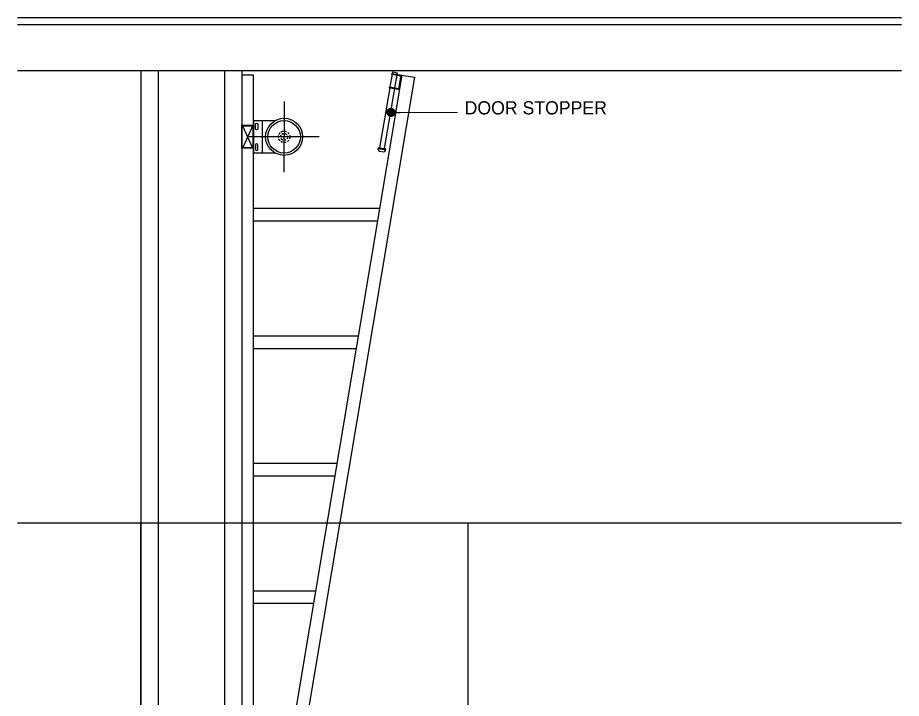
# Model space of a CAD drawing. Header units: millimetres. Extents: x 1448 to 104164, y -19509 to -89.
# Drawn here: x 13042 to 16889, y -4206 to -1243 of the extents above; entities that cross this region are included whole.
import ezdxf

# ---------------------------------------------------------------- set-up
doc = ezdxf.new("R2010")
doc.units = ezdxf.units.MM
doc.header["$LTSCALE"] = 60
doc.header["$MEASUREMENT"] = 0
doc.linetypes.add('HID', pattern=[2.5, 1.5, -1])
doc.layers.get('0').update_dxf_attribs({"linetype": 'CONTINUOUS'})
for name, color, linetype in [('[0]', 255, 'CONTINUOUS'), ('A-text', 3, 'CONTINUOUS'), ('A-판넬_내벽', 4, 'CONTINUOUS'), ('CON', 2, 'CONTINUOUS'), ('ELE5', 7, 'CONTINUOUS'), ('FIN', 6, 'CONTINUOUS'), ('ohdoor-1', 5, 'CONTINUOUS'), ('STEEL', 5, 'CONTINUOUS'), ('오버헤드 FR', 7, 'CONTINUOUS')]:
    doc.layers.add(name, color=color, linetype=linetype)
doc.styles.add('0T-OUT', font='H2GTRE.TTF')
doc.dimstyles.new('MAIN', dxfattribs={"dimtxt": 1.5, "dimasz": 0.5, "dimexe": 1, "dimexo": 2, "dimgap": 1, "dimtad": 1, "dimdec": 0, "dimdsep": 46, "dimlunit": 6, "dimtxsty": '0T-OUT', "dimblk": 'DOT', "dimcen": 2.5, "dimdle": 2, "dimclrd": 256, "dimclre": 256, "dimclrt": 3, "dimadec": 0, "dimazin": 0, "dimtfac": 1, "dimtdec": 0, "dimtix": 1, "dimtmove": 2, "dimatfit": 3, "dimldrblk": 'DOT', "dimfxl": 1, "dimtvp": 1, "dimtolj": 1, "dimtzin": 0, "dimlwd": 0, "dimlwe": 0, "dimarcsym": 0})

# ---------------------------------------------------------------- blocks, each defined once
blk = doc.blocks.new('STOPER')
at = {"layer": 'ohdoor-1'}
for p, q in [((-400, 58), (-400, 32)), ((-390, 68), (-378.7, 68)), ((-385, 68), (-385, 22)), ((-385, 60), (-385, 30)), ((-378.7, 68), (-378.7, 22)), ((-378.7, 60), (0, 60)), ((0, 65), (0, 0)), ((0, 65), (5, 65)), ((5, 65), (5, 5)), ((5, 60), (85, 60)), ((85, 65), (85, 5)), ((85, 65), (90, 65)), ((90, 65), (90, 0)), ((90, 60), (100, 60)), ((100, 60), (100, 30)), ((-390, 22), (-378.7, 22)), ((-378.7, 30), (0, 30)), ((0, 5), (90, 5)), ((0, 0), (90, 0)), ((5, 30), (85, 30)), ((90, 30), (100, 30))]:
    blk.add_line(p, q, dxfattribs=at)
for centre, start, end in [((-390, 58), 90, 180), ((-390, 32), 180, 270)]:
    blk.add_arc(centre, 10, start, end, dxfattribs=at)
blk = doc.blocks.new('_Dot')
at = {"color": 0, "linetype": 'ByBlock', "lineweight": -2}
blk.add_line((-0.5, 0), (-1, 0), dxfattribs=at)
at = {"color": 0, "linetype": 'ByBlock', "const_width": 0.5}
blk.add_lwpolyline([(-0.25, 0, 1), (0.25, 0, 1)], format="xyb", close=True, dxfattribs=at)
blk = doc.blocks.new('DOT')
at = {"color": 0, "linetype": 'ByBlock'}
blk.add_line((-0.5, 0), (-1, 0), dxfattribs=at)
at = {"color": 0, "linetype": 'ByBlock', "const_width": 0.5}
blk.add_lwpolyline([(-0.25, 0, 1), (0.25, 0, 1)], format="xyb", close=True, dxfattribs=at)

msp = doc.modelspace()

# ---------------------------------------------------------------- linework, layer by layer
for p, q in [((14063.8, -1715.6), (14021.8, -1807.6)), ((14063.8, -1807.6), (14021.8, -1715.6))]:
    msp.add_line(p, q)
at = {"color": 2}
msp.add_lwpolyline([(14161.6, -1691.6), (14107.6, -1691.6, 0.267949), (14107.2, -1691.9, -0.57735), (14106.3, -1691.9, 0.267949), (14105.9, -1691.6), (14072.8, -1691.6, 0.414214), (14067.8, -1696.6), (14067.8, -1826.6, 0.414214), (14072.8, -1831.6), (14105.9, -1831.6, 0.267949), (14106.3, -1831.4, -0.57735), (14107.2, -1831.4, 0.267949), (14107.6, -1831.6), (14161.6, -1831.6)], format="xyb", dxfattribs=at)
msp.add_lwpolyline([(14106.8, -1691.6), (14106.8, -1831.6)], dxfattribs=at)
for points in [[(14076.8, -1726.6), (14076.8, -1706.6, -1), (14086.8, -1706.6), (14086.8, -1726.6, -1)], [(14076.8, -1816.6, 1), (14086.8, -1816.6), (14086.8, -1796.6, 1), (14076.8, -1796.6)]]:
    msp.add_lwpolyline(points, format="xyb", close=True, dxfattribs=at)
for radius in [80.7, 70.7]:
    msp.add_circle((14201.8, -1761.6), radius)
at = {"color": 2, "linetype": 'HID', "ltscale": 0.1}
msp.add_circle((14201.8, -1761.6), 25, dxfattribs=at)
at = {"linetype": 'HID', "ltscale": 0.1}
msp.add_circle((14201.8, -1761.6), 15, dxfattribs=at)
at = {"layer": '[0]', "color": 4}
for p, q in [((14714.9, -1492.8), (14173.5, -4724.2)), ((14714.9, -1492.8), (14769.2, -1501.9)), ((14769.2, -1501.9), (14228.4, -4729.2))]:
    msp.add_line(p, q, dxfattribs=at)
for points in [[(14067.8, -2072.8), (14617.8, -2072.8)], [(14067.8, -2127.8), (14608.5, -2127.8)], [(14067.8, -2627.8), (14524.8, -2627.8)], [(14067.8, -2682.8), (14515.5, -2682.8)], [(14067.8, -3182.8), (14431.8, -3182.8)], [(14067.8, -3237.8), (14422.5, -3237.8)], [(14067.8, -3737.8), (14338.8, -3737.8)], [(14067.8, -3792.8), (14329.6, -3792.8)]]:
    msp.add_lwpolyline(points, dxfattribs=at)
at = {"layer": 'A-판넬_내벽'}
for p, q in [((13942.8, -1472.8), (13942.8, -4617.8)), ((14017.8, -1472.8), (14017.8, -4617.8)), ((14017.8, -1492.8), (14017.8, -4617.8))]:
    msp.add_line(p, q, dxfattribs=at)
at = {"layer": 'CON', "ltscale": 1000}
msp.add_line((13041.6, -1272.8), (16889.1, -1272.8), dxfattribs=at)
msp.add_lwpolyline([(13041.6, -1472.8), (16889.1, -1472.8)], dxfattribs=at)
at = {"layer": 'ELE5', "ltscale": 0.1}
for points in [[(13577.8, -7692.8), (13577.8, -3442.8)], [(15002.8, -7692.8), (15002.8, -3442.8)]]:
    msp.add_lwpolyline(points, dxfattribs=at)
at = {"layer": 'FIN', "ltscale": 0.1}
for p, q in [((13577.8, -1472.8), (13577.8, -4692.8)), ((13652.8, -1472.8), (13652.8, -4617.8))]:
    msp.add_line(p, q, dxfattribs=at)
at = {"layer": 'FIN'}
msp.add_lwpolyline([(13041.6, -1242.8), (16889.1, -1242.8)], dxfattribs=at)
at = {"layer": 'STEEL', "ltscale": 0.1}
msp.add_lwpolyline([(13041.6, -3442.8), (16889.1, -3442.8)], dxfattribs=at)
at = {"layer": '오버헤드 FR'}
for points in [[(14067.8, -4642.8), (14067.8, -4642.8), (14067.8, -1492.8), (14017.8, -1492.8), (14017.8, -4617.8)], [(14201.8, -1608.5), (14201.8, -1761.6)], [(14354.9, -1761.6), (14048.6, -1761.6)], [(14201.8, -1914.8), (14201.8, -1761.6)]]:
    msp.add_lwpolyline(points, dxfattribs=at)
msp.add_lwpolyline([(14067.8, -1811.6), (14017.8, -1811.6), (14017.8, -1711.6), (14067.8, -1711.6)], close=True, dxfattribs=at)
msp.add_lwpolyline([(14063.8, -1809.6), (14021.8, -1809.6, -0.414214), (14019.8, -1807.6), (14019.8, -1715.6, -0.414214), (14021.8, -1713.6), (14063.8, -1713.6, -0.414214), (14065.8, -1715.6), (14065.8, -1807.6, -0.414214)], format="xyb", close=True, dxfattribs=at)

# ---------------------------------------------------------------- block references
at = {"color": 4, "xscale": 0.6999999931728109, "yscale": 0.700000010430813, "zscale": 0.6999999931728109, "rotation": 80.39786934560948}
msp.add_blockref('STOPER', (14704.4, -1554.9), dxfattribs=at)

# ---------------------------------------------------------------- texts
at = {"layer": 'A-text', "ltscale": 0.1, "insert": (14987.7, -1606.6), "char_height": 60, "attachment_point": 1, "style": '0T-OUT'}
msp.add_mtext('{\\fExpo M|b0|i0|c129|p18;\\H0.95833x;DOOR STOPPER}', dxfattribs=at)

# ---------------------------------------------------------------- leaders
msp.add_leader([(14666.8, -1655.3), (14956.2, -1655.3, 19)], dimstyle='MAIN', override={"dimscale": 40, "dimasz": 1, "dimtad": 0, "dimldrblk": 'DOT', "dimfxl": 2, "dimarcsym": 2})

doc.saveas('drawing.dxf')
